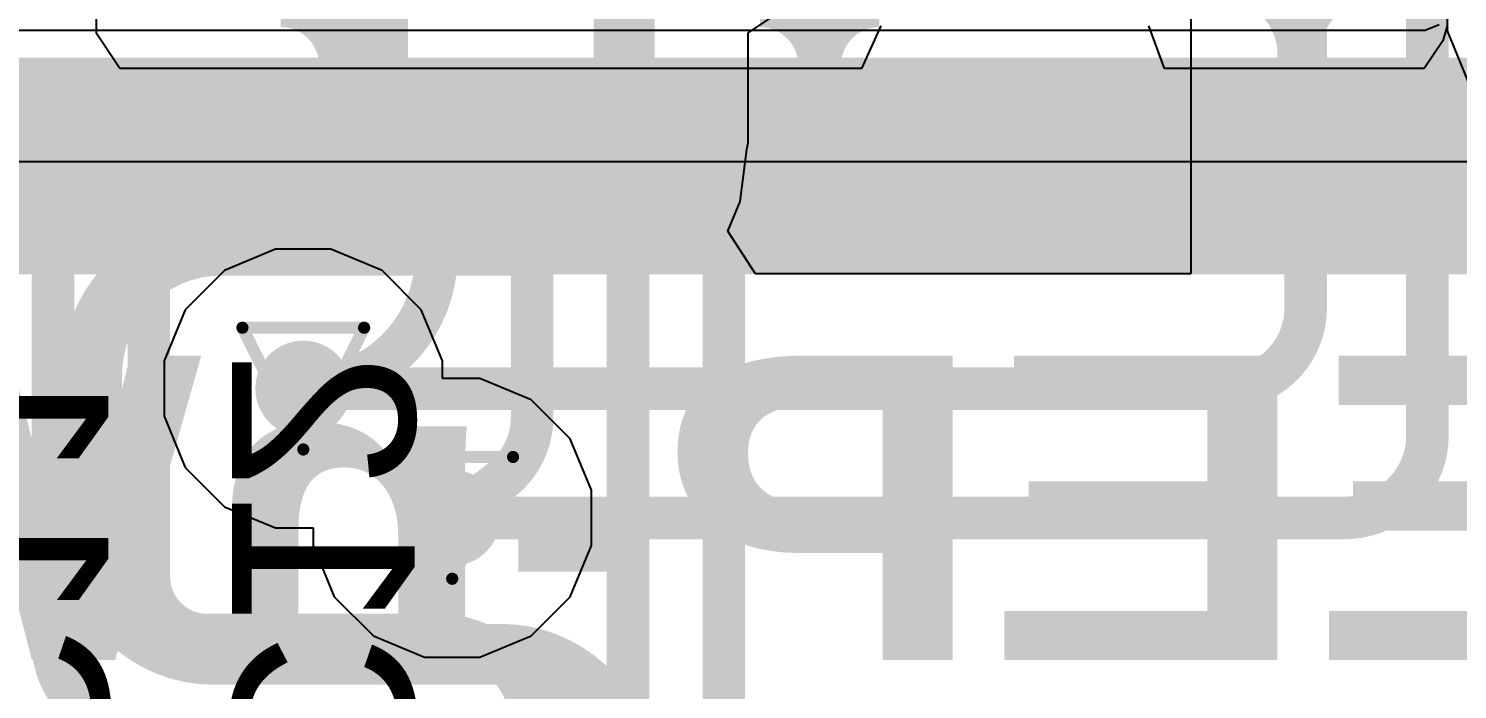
# Model space of a CAD drawing. Header units: inches. Extents: x -5 to 234, y -4 to 104.
# Drawn here: x 60 to 65.96, y 29.78 to 32.53 of the extents above; entities that cross this region are included whole.
import ezdxf

# ---------------------------------------------------------------- set-up
doc = ezdxf.new("R2010")
doc.units = ezdxf.units.IN
for name, color, linetype in [('Bottom Layer', 5, 'Continuous'), ('Bottom Overlay', 54, 'Continuous'), ('Drill Drawing', 1, 'Continuous'), ('GND', 16, 'Continuous'), ('POWER', 76, 'Continuous'), ('Top Layer', 1, 'Continuous'), ('Top Solder', 216, 'Continuous'), ('Via Holes', 16, 'Continuous')]:
    doc.layers.add(name, color=color, linetype=linetype)
doc.styles.add('Arial', font='', dxfattribs={"height": 0.2})
doc.styles.add('Arial Black_Bold', font='', dxfattribs={"height": 0.2})
doc.styles.get('Arial').set_extended_font_data('Arial')
doc.styles.get('Arial Black_Bold').set_extended_font_data('Arial Black', bold=True)

# ---------------------------------------------------------------- blocks, each defined once
blk = doc.blocks.new('DF40C_100DS_0_4V_51__8')
at = {"layer": 'Top Layer'}
for points in [[(-11.3, -2.73), (-11.1, -2.73), (-11.1, -3.43), (-11.3, -3.43)], [(-10.9, -2.73), (-10.7, -2.73), (-10.7, -3.43), (-10.9, -3.43)], [(-10.5, -2.73), (-10.3, -2.73), (-10.3, -3.43), (-10.5, -3.43)], [(-10.1, -2.73), (-9.9, -2.73), (-9.9, -3.43), (-10.1, -3.43)], [(-9.7, -2.73), (-9.5, -2.73), (-9.5, -3.43), (-9.7, -3.43)], [(-9.3, -2.73), (-9.1, -2.73), (-9.1, -3.43), (-9.3, -3.43)], [(-8.9, -2.73), (-8.7, -2.73), (-8.7, -3.43), (-8.9, -3.43)], [(-8.5, -2.73), (-8.3, -2.73), (-8.3, -3.43), (-8.5, -3.43)], [(-8.1, -2.73), (-7.9, -2.73), (-7.9, -3.43), (-8.1, -3.43)], [(-7.7, -2.73), (-7.5, -2.73), (-7.5, -3.43), (-7.7, -3.43)], [(-7.3, -2.73), (-7.1, -2.73), (-7.1, -3.43), (-7.3, -3.43)], [(-6.9, -2.73), (-6.7, -2.73), (-6.7, -3.43), (-6.9, -3.43)], [(-6.5, -2.73), (-6.3, -2.73), (-6.3, -3.43), (-6.5, -3.43)], [(-6.1, -2.73), (-5.9, -2.73), (-5.9, -3.43), (-6.1, -3.43)], [(-5.7, -2.73), (-5.5, -2.73), (-5.5, -3.43), (-5.7, -3.43)]]:
    blk.add_hatch(color=1, dxfattribs=at).paths.add_polyline_path(points)
at = {"layer": 'Top Solder'}
for points in [[(-11.4016, -2.6284), (-10.9984, -2.6284), (-10.9984, -3.5316), (-11.4016, -3.5316)], [(-11.0016, -2.6284), (-10.5984, -2.6284), (-10.5984, -3.5316), (-11.0016, -3.5316)], [(-10.6016, -2.6284), (-10.1984, -2.6284), (-10.1984, -3.5316), (-10.6016, -3.5316)], [(-10.2016, -2.6284), (-9.7984, -2.6284), (-9.7984, -3.5316), (-10.2016, -3.5316)], [(-9.8016, -2.6284), (-9.3984, -2.6284), (-9.3984, -3.5316), (-9.8016, -3.5316)], [(-9.4016, -2.6284), (-8.9984, -2.6284), (-8.9984, -3.5316), (-9.4016, -3.5316)], [(-9.0016, -2.6284), (-8.5984, -2.6284), (-8.5984, -3.5316), (-9.0016, -3.5316)], [(-8.6016, -2.6284), (-8.1984, -2.6284), (-8.1984, -3.5316), (-8.6016, -3.5316)], [(-8.2016, -2.6284), (-7.7984, -2.6284), (-7.7984, -3.5316), (-8.2016, -3.5316)], [(-7.8016, -2.6284), (-7.3984, -2.6284), (-7.3984, -3.5316), (-7.8016, -3.5316)], [(-7.4016, -2.6284), (-6.9984, -2.6284), (-6.9984, -3.5316), (-7.4016, -3.5316)], [(-7.0016, -2.6284), (-6.5984, -2.6284), (-6.5984, -3.5316), (-7.0016, -3.5316)], [(-6.6016, -2.6284), (-6.1984, -2.6284), (-6.1984, -3.5316), (-6.6016, -3.5316)], [(-6.2016, -2.6284), (-5.7984, -2.6284), (-5.7984, -3.5316), (-6.2016, -3.5316)], [(-5.8016, -2.6284), (-5.3984, -2.6284), (-5.3984, -3.5316), (-5.8016, -3.5316)], [(-5.4016, -2.6284), (-4.9984, -2.6284), (-4.9984, -3.5316), (-5.4016, -3.5316)]]:
    blk.add_hatch(color=216, dxfattribs=at).paths.add_polyline_path(points)

msp = doc.modelspace()

# ---------------------------------------------------------------- hatches: boundary and pattern name
at = {"layer": 'Bottom Layer'}
h = msp.add_hatch(color=5, dxfattribs=at)
edge = h.paths.add_edge_path()
edge.add_arc((61.1447, 31.0316), 0.2, 0, 360)
h = msp.add_hatch(color=5, dxfattribs=at)
edge = h.paths.add_edge_path()
edge.add_arc((61.7663, 30.4923), 0.2, 0, 360)
at = {"layer": 'GND'}
h = msp.add_hatch(color=16, dxfattribs=at)
edge = h.paths.add_edge_path()
edge.add_arc((61.1447, 31.0316), 0.2, 0, 360)
h = msp.add_hatch(color=16, dxfattribs=at)
edge = h.paths.add_edge_path()
edge.add_arc((61.7663, 30.4923), 0.2, 0, 360)
at = {"layer": 'POWER'}
h = msp.add_hatch(color=76, dxfattribs=at)
edge = h.paths.add_edge_path()
edge.add_arc((61.1447, 31.0316), 0.2, 0, 360)
h = msp.add_hatch(color=76, dxfattribs=at)
edge = h.paths.add_edge_path()
edge.add_arc((61.7663, 30.4923), 0.2, 0, 360)
at = {"layer": 'Top Layer'}
h = msp.add_hatch(color=1, dxfattribs=at)
edge = h.paths.add_edge_path()
edge.add_arc((61.1447, 31.0316), 0.2, 0, 360)
h = msp.add_hatch(color=1, dxfattribs=at)
edge = h.paths.add_edge_path()
edge.add_arc((61.7663, 30.4923), 0.2, 0, 360)
at = {"layer": 'Via Holes'}
h = msp.add_hatch(color=7, dxfattribs=at)
edge = h.paths.add_edge_path()
edge.add_arc((61.1447, 31.0316), 0.1, 0, 360)
h = msp.add_hatch(color=7, dxfattribs=at)
edge = h.paths.add_edge_path()
edge.add_arc((61.7663, 30.4923), 0.1, 0, 360)

# ---------------------------------------------------------------- linework, layer by layer
at = {"layer": 'Bottom Layer'}
for p, q in [((64.8497, 33.2994), (64.8497, 31.5107)), ((63.002, 32.5153), (63.1798, 32.6341)), ((63.002, 32.0565), (63.002, 32.5153)), ((62.9679, 31.8126), (62.9964, 32.0284)), ((62.9964, 32.0284), (63.002, 32.0565)), ((62.9166, 31.6885), (62.9679, 31.8126)), ((63.0316, 31.5107), (62.9166, 31.6885)), ((64.8497, 31.5107), (63.0316, 31.5107))]:
    msp.add_line(p, q, dxfattribs=at)
for points in [[(62.484, 32.0565, 0.254, 0.254, 0), (62.484, 33.655, 0.254, 0.254, 0)], [(65.3288, 31.369, 0.1778, 0.1778, 0), (65.3288, 33.2994, 0.1778, 0.1778, 0)], [(61.4542, 32.3948, 0.254, 0.254, 0), (61.4542, 33.0962, 0.254, 0.254, 0)], [(65.8368, 30.8356, 0.1778, 0.1778, 0), (65.8368, 32.9946, 0.1778, 0.1778, 0)], [(61.4542, 32.3948, 0.254, 0.254, -0.414214), (61.1339, 32.0745, 0.254, 0.254, 0)], [(58.3193, 32.0745, 0.254, 0.254, 0), (61.1339, 32.0745, 0.254, 0.254, 0)], [(62.484, 32.0565, 0.254, 0.254, -0.414214), (62.0575, 31.63, 0.254, 0.254, 0)], [(60.2615, 31.0894, 0.254, 0.254, -0.414214), (60.8021, 31.63, 0.254, 0.254, 0)], [(60.8021, 31.63, 0.254, 0.254, 0), (62.0575, 31.63, 0.254, 0.254, 0)], [(65.3288, 31.369, 0.1778, 0.1778, -0.414214), (64.9914, 31.0316, 0.1778, 0.1778, 0)], [(60.2615, 30.4314, 0.254, 0.254, 0), (60.2615, 31.0894, 0.254, 0.254, 0)], [(61.1447, 31.0316, 0.1778, 0.1778, 0), (64.9914, 31.0316, 0.1778, 0.1778, 0)], [(65.8368, 30.8356, 0.1778, 0.1778, -0.414214), (65.4935, 30.4923, 0.1778, 0.1778, 0)], [(60.7698, 29.9231, 0.254, 0.254, -0.414214), (60.2615, 30.4314, 0.254, 0.254, 0)], [(61.7663, 30.4923, 0.1778, 0.1778, 0), (65.4935, 30.4923, 0.1778, 0.1778, 0)], [(60.7698, 29.9231, 0.254, 0.254, 0), (61.9699, 29.9231, 0.254, 0.254, 0)], [(61.9699, 29.9231, 0.254, 0.254, -0.414214), (62.484, 29.409, 0.254, 0.254, 0)]]:
    msp.add_lwpolyline(points, format="xyseb", dxfattribs=at)
for points in [[(61.3907, 32.3948, 0.127, 0.127, 1), (61.5177, 32.3948, 0.127, 0.127, 1)], [(61.3907, 32.3948, 0.127, 0.127, 1), (61.5177, 32.3948, 0.127, 0.127, 1)], [(61.0704, 32.0745, 0.127, 0.127, 1), (61.1974, 32.0745, 0.127, 0.127, 1)], [(61.0704, 32.0745, 0.127, 0.127, 1), (61.1974, 32.0745, 0.127, 0.127, 1)], [(62.4205, 32.0565, 0.127, 0.127, 1), (62.5475, 32.0565, 0.127, 0.127, 1)], [(62.4205, 32.0565, 0.127, 0.127, 1), (62.5475, 32.0565, 0.127, 0.127, 1)], [(60.7386, 31.63, 0.127, 0.127, 1), (60.8656, 31.63, 0.127, 0.127, 1)], [(60.7386, 31.63, 0.127, 0.127, 1), (60.8656, 31.63, 0.127, 0.127, 1)], [(61.994, 31.63, 0.127, 0.127, 1), (62.121, 31.63, 0.127, 0.127, 1)], [(61.994, 31.63, 0.127, 0.127, 1), (62.121, 31.63, 0.127, 0.127, 1)], [(65.2844, 31.369, 0.0889, 0.0889, 1), (65.3732, 31.369, 0.0889, 0.0889, 1)], [(65.2844, 31.369, 0.0889, 0.0889, 1), (65.3732, 31.369, 0.0889, 0.0889, 1)], [(60.198, 31.0894, 0.127, 0.127, 1), (60.325, 31.0894, 0.127, 0.127, 1)], [(60.198, 31.0894, 0.127, 0.127, 1), (60.325, 31.0894, 0.127, 0.127, 1)], [(61.1002, 31.0316, 0.0889, 0.0889, 1), (61.1891, 31.0316, 0.0889, 0.0889, 1)], [(64.9469, 31.0316, 0.0889, 0.0889, 1), (65.0358, 31.0316, 0.0889, 0.0889, 1)], [(64.9469, 31.0316, 0.0889, 0.0889, 1), (65.0358, 31.0316, 0.0889, 0.0889, 1)], [(65.7923, 30.8356, 0.0889, 0.0889, 1), (65.8812, 30.8356, 0.0889, 0.0889, 1)], [(65.7923, 30.8356, 0.0889, 0.0889, 1), (65.8812, 30.8356, 0.0889, 0.0889, 1)], [(60.198, 30.4314, 0.127, 0.127, 1), (60.325, 30.4314, 0.127, 0.127, 1)], [(60.198, 30.4314, 0.127, 0.127, 1), (60.325, 30.4314, 0.127, 0.127, 1)], [(61.7218, 30.4923, 0.0889, 0.0889, 1), (61.8107, 30.4923, 0.0889, 0.0889, 1)], [(65.449, 30.4923, 0.0889, 0.0889, 1), (65.5379, 30.4923, 0.0889, 0.0889, 1)], [(65.449, 30.4923, 0.0889, 0.0889, 1), (65.5379, 30.4923, 0.0889, 0.0889, 1)], [(60.7063, 29.9231, 0.127, 0.127, 1), (60.8333, 29.9231, 0.127, 0.127, 1)], [(60.7063, 29.9231, 0.127, 0.127, 1), (60.8333, 29.9231, 0.127, 0.127, 1)], [(61.9064, 29.9231, 0.127, 0.127, 1), (62.0334, 29.9231, 0.127, 0.127, 1)], [(61.9064, 29.9231, 0.127, 0.127, 1), (62.0334, 29.9231, 0.127, 0.127, 1)]]:
    msp.add_lwpolyline(points, format="xyseb", close=True, dxfattribs=at)
at = {"layer": 'Drill Drawing'}
for points in [[(60.8907, 31.2856, 0.0508, 0.0508, 0), (61.3987, 31.2856, 0.0508, 0.0508, 0)], [(60.8907, 31.2856, 0.0508, 0.0508, 0), (61.1447, 30.7776, 0.0508, 0.0508, 0)], [(61.1447, 30.7776, 0.0508, 0.0508, 0), (61.3987, 31.2856, 0.0508, 0.0508, 0)], [(61.5123, 30.7463, 0.0508, 0.0508, 0), (62.0203, 30.7463, 0.0508, 0.0508, 0)], [(61.5123, 30.7463, 0.0508, 0.0508, 0), (61.7663, 30.2383, 0.0508, 0.0508, 0)], [(61.7663, 30.2383, 0.0508, 0.0508, 0), (62.0203, 30.7463, 0.0508, 0.0508, 0)]]:
    msp.add_lwpolyline(points, format="xyseb", dxfattribs=at)
for points in [[(60.878, 31.2856, 0.0254, 0.0254, 1), (60.9034, 31.2856, 0.0254, 0.0254, 1)], [(60.878, 31.2856, 0.0254, 0.0254, 1), (60.9034, 31.2856, 0.0254, 0.0254, 1)], [(61.386, 31.2856, 0.0254, 0.0254, 1), (61.4114, 31.2856, 0.0254, 0.0254, 1)], [(61.386, 31.2856, 0.0254, 0.0254, 1), (61.4114, 31.2856, 0.0254, 0.0254, 1)], [(61.132, 30.7776, 0.0254, 0.0254, 1), (61.1574, 30.7776, 0.0254, 0.0254, 1)], [(61.132, 30.7776, 0.0254, 0.0254, 1), (61.1574, 30.7776, 0.0254, 0.0254, 1)], [(61.4996, 30.7463, 0.0254, 0.0254, 1), (61.525, 30.7463, 0.0254, 0.0254, 1)], [(61.4996, 30.7463, 0.0254, 0.0254, 1), (61.525, 30.7463, 0.0254, 0.0254, 1)], [(62.0076, 30.7463, 0.0254, 0.0254, 1), (62.033, 30.7463, 0.0254, 0.0254, 1)], [(62.0076, 30.7463, 0.0254, 0.0254, 1), (62.033, 30.7463, 0.0254, 0.0254, 1)], [(61.7536, 30.2383, 0.0254, 0.0254, 1), (61.779, 30.2383, 0.0254, 0.0254, 1)], [(61.7536, 30.2383, 0.0254, 0.0254, 1), (61.779, 30.2383, 0.0254, 0.0254, 1)]]:
    msp.add_lwpolyline(points, format="xyseb", close=True, dxfattribs=at)
at = {"layer": 'GND'}
for p, q in [((65.9189, 32.7546), (65.9189, 32.5234)), ((65.9189, 32.5234), (66.0074, 32.3099)), ((61.0291, 31.6126), (60.8156, 31.5241)), ((61.2603, 31.6126), (61.0291, 31.6126)), ((61.4738, 31.5241), (61.2603, 31.6126)), ((60.8156, 31.5241), (60.6522, 31.3607)), ((61.6372, 31.3607), (61.4738, 31.5241)), ((60.6522, 31.3607), (60.5637, 31.1472)), ((61.7257, 31.1472), (61.6372, 31.3607)), ((60.5637, 31.1472), (60.5637, 30.916)), ((61.7257, 31.0733), (61.7257, 31.1472)), ((61.8819, 31.0733), (61.7257, 31.0733)), ((62.0954, 30.9848), (61.8819, 31.0733)), ((62.2588, 30.8214), (62.0954, 30.9848)), ((60.5637, 30.916), (60.6522, 30.7025)), ((62.3473, 30.6078), (62.2588, 30.8214)), ((60.6522, 30.7025), (60.8156, 30.539)), ((62.3473, 30.3767), (62.3473, 30.6078)), ((60.8156, 30.539), (61.0291, 30.4506)), ((61.0291, 30.4506), (61.1853, 30.4506)), ((61.1853, 30.4506), (61.1853, 30.3767)), ((61.1853, 30.3767), (61.2737, 30.1632)), ((62.2588, 30.1632), (62.3473, 30.3767)), ((61.2737, 30.1632), (61.4372, 29.9997)), ((62.0954, 29.9997), (62.2588, 30.1632)), ((61.4372, 29.9997), (61.6507, 29.9113)), ((61.8819, 29.9113), (62.0954, 29.9997)), ((61.6507, 29.9113), (61.8819, 29.9113))]:
    msp.add_line(p, q, dxfattribs=at)
at = {"layer": 'POWER'}
for p, q in [((60.2809, 32.513), (60.2809, 32.7441)), ((60.3784, 32.3671), (60.2809, 32.513)), ((63.5548, 32.5449), (63.4742, 32.367)), ((64.7392, 32.367), (64.6735, 32.5449)), ((65.9189, 32.5449), (65.9008, 32.4824)), ((65.9008, 32.4824), (65.8237, 32.367)), ((63.4742, 32.367), (60.3784, 32.3671)), ((65.8237, 32.367), (64.7392, 32.367)), ((54.9402, 31.9786), (81.1439, 31.9786)), ((61.0291, 31.6126), (60.8156, 31.5241)), ((61.2603, 31.6126), (61.0291, 31.6126)), ((61.4738, 31.5241), (61.2603, 31.6126)), ((60.8156, 31.5241), (60.6522, 31.3607)), ((61.6372, 31.3607), (61.4738, 31.5241)), ((60.6522, 31.3607), (60.5637, 31.1472)), ((61.7257, 31.1472), (61.6372, 31.3607)), ((60.5637, 31.1472), (60.5637, 30.916)), ((61.7257, 31.0733), (61.7257, 31.1472)), ((61.8819, 31.0733), (61.7257, 31.0733)), ((62.0954, 30.9848), (61.8819, 31.0733)), ((62.2588, 30.8214), (62.0954, 30.9848)), ((60.5637, 30.916), (60.6522, 30.7025)), ((62.3473, 30.6078), (62.2588, 30.8214)), ((60.6522, 30.7025), (60.8156, 30.539)), ((62.3473, 30.3767), (62.3473, 30.6078)), ((60.8156, 30.539), (61.0291, 30.4506)), ((61.0291, 30.4506), (61.1853, 30.4506)), ((61.1853, 30.4506), (61.1853, 30.3767)), ((61.1853, 30.3767), (61.2737, 30.1632)), ((62.2588, 30.1632), (62.3473, 30.3767)), ((61.2737, 30.1632), (61.4372, 29.9997)), ((62.0954, 29.9997), (62.2588, 30.1632)), ((61.4372, 29.9997), (61.6507, 29.9113)), ((61.8819, 29.9113), (62.0954, 29.9997)), ((61.6507, 29.9113), (61.8819, 29.9113))]:
    msp.add_line(p, q, dxfattribs=at)
at = {"layer": 'Top Layer'}
for p, q in [((57.135, 32.5264), (65.7945, 32.5264)), ((65.7945, 32.5264), (65.8267, 32.5264)), ((65.8267, 32.5264), (65.8863, 32.5511))]:
    msp.add_line(p, q, dxfattribs=at)
for points in [[(65.2999, 32.4262, 0.1778, 0.1778, -0.414214), (65.6148, 32.741, 0.1778, 0.1778, 0)], [(61.0504, 32.6285, 0.1778, 0.1778, -0.414214), (61.2999, 32.379, 0.1778, 0.1778, 0)], [(61.2999, 32.379, 0.1778, 0.1778, -0.414214), (61.5494, 32.6285, 0.1778, 0.1778, 0)], [(63.0504, 32.6285, 0.1778, 0.1778, -0.414214), (63.2999, 32.379, 0.1778, 0.1778, 0)], [(63.2999, 32.379, 0.1778, 0.1778, -0.414214), (63.5494, 32.6285, 0.1778, 0.1778, 0)], [(65.2263, 32.6285, 0.1778, 0.1778, -0.176304), (65.2999, 32.4262, 0.1778, 0.1778, 0)], [(65.2999, 32.4262, 0.1778, 0.1778, 0), (65.2999, 32.6285, 0.1778, 0.1778, 0)], [(63.2999, 32.379, 0.1778, 0.1778, 0), (63.2999, 32.4381, 0.1778, 0.1778, 0)], [(65.2999, 31.9199, 0.1778, 0.1778, 0), (65.2999, 32.4262, 0.1778, 0.1778, 0)], [(61.2999, 31.9199, 0.1778, 0.1778, 0), (61.2999, 32.379, 0.1778, 0.1778, 0)], [(63.2999, 31.9199, 0.1778, 0.1778, 0), (63.2999, 32.379, 0.1778, 0.1778, 0)], [(60.0999, 29.9687, 0.1778, 0.1778, 0), (60.0999, 31.9599, 0.1778, 0.1778, 0)], [(60.0999, 31.9599, 0.1778, 0.1778, 0), (60.1, 31.9599, 0.1778, 0.1778, 0)], [(60.5, 30.247, 0.1778, 0.1778, 0), (60.5, 31.9599, 0.1778, 0.1778, 0)], [(61.7, 31.5869, 0.1778, 0.1778, 0), (61.7, 31.9599, 0.1778, 0.1778, 0)], [(62.1, 30.9128, 0.1778, 0.1778, 0), (62.1, 31.9599, 0.1778, 0.1778, 0)], [(62.4999, 28.5981, 0.1778, 0.1778, 0), (62.4999, 31.9199, 0.1778, 0.1778, 0)], [(62.8999, 28.8981, 0.1778, 0.1778, 0), (62.8999, 31.9199, 0.1778, 0.1778, 0)], [(61.7, 31.5869, 0.1778, 0.1778, -0.091157), (61.6637, 31.3894, 0.1778, 0.1778, 0)], [(61.6637, 31.3894, 0.1778, 0.1778, -0.279994), (61.2085, 31.0353, 0.1778, 0.1778, 0)], [(61.2085, 31.0353, 0.1778, 0.1778, -0.028797), (61.1447, 31.0316, 0.1778, 0.1778, 0)], [(62.1, 30.9128, 0.1778, 0.1778, -0.233244), (61.9694, 30.648, 0.1778, 0.1778, 0)], [(61.7663, 30.4923, 0.1778, 0.1778, 0), (61.9694, 30.648, 0.1778, 0.1778, 0)], [(60.7438, 30.0032, 0.1778, 0.1778, -0.414214), (60.5, 30.247, 0.1778, 0.1778, 0)], [(60.7438, 30.0032, 0.1778, 0.1778, 0), (61.7136, 30.0032, 0.1778, 0.1778, 0)], [(61.7136, 30.0032, 0.1778, 0.1778, -0.414214), (62.0999, 29.6169, 0.1778, 0.1778, 0)], [(60.4394, 29.6292, 0.1778, 0.1778, -0.414214), (60.0999, 29.9687, 0.1778, 0.1778, 0)]]:
    msp.add_lwpolyline(points, format="xyseb", dxfattribs=at)
for points in [[(63.2555, 32.4381, 0.0889, 0.0889, 1), (63.3444, 32.4381, 0.0889, 0.0889, 1)], [(65.2555, 32.4262, 0.0889, 0.0889, 1), (65.3444, 32.4262, 0.0889, 0.0889, 1)], [(65.2555, 32.4262, 0.0889, 0.0889, 1), (65.3444, 32.4262, 0.0889, 0.0889, 1)], [(65.2555, 32.4262, 0.0889, 0.0889, 1), (65.3444, 32.4262, 0.0889, 0.0889, 1)], [(65.2555, 32.4262, 0.0889, 0.0889, 1), (65.3444, 32.4262, 0.0889, 0.0889, 1)], [(61.2555, 32.379, 0.0889, 0.0889, 1), (61.3444, 32.379, 0.0889, 0.0889, 1)], [(61.2555, 32.379, 0.0889, 0.0889, 1), (61.3444, 32.379, 0.0889, 0.0889, 1)], [(61.2555, 32.379, 0.0889, 0.0889, 1), (61.3444, 32.379, 0.0889, 0.0889, 1)], [(63.2555, 32.379, 0.0889, 0.0889, 1), (63.3444, 32.379, 0.0889, 0.0889, 1)], [(63.2555, 32.379, 0.0889, 0.0889, 1), (63.3444, 32.379, 0.0889, 0.0889, 1)], [(63.2555, 32.379, 0.0889, 0.0889, 1), (63.3444, 32.379, 0.0889, 0.0889, 1)], [(63.2555, 32.379, 0.0889, 0.0889, 1), (63.3444, 32.379, 0.0889, 0.0889, 1)], [(60.0555, 31.9599, 0.0889, 0.0889, 1), (60.1444, 31.9599, 0.0889, 0.0889, 1)], [(60.0555, 31.9599, 0.0889, 0.0889, 1), (60.1444, 31.9599, 0.0889, 0.0889, 1)], [(60.0555, 31.9599, 0.0889, 0.0889, 1), (60.1444, 31.9599, 0.0889, 0.0889, 1)], [(60.4555, 31.9599, 0.0889, 0.0889, 1), (60.5444, 31.9599, 0.0889, 0.0889, 1)], [(61.6555, 31.9599, 0.0889, 0.0889, 1), (61.7444, 31.9599, 0.0889, 0.0889, 1)], [(62.0555, 31.9599, 0.0889, 0.0889, 1), (62.1444, 31.9599, 0.0889, 0.0889, 1)], [(61.2555, 31.9199, 0.0889, 0.0889, 1), (61.3444, 31.9199, 0.0889, 0.0889, 1)], [(62.4555, 31.9199, 0.0889, 0.0889, 1), (62.5444, 31.9199, 0.0889, 0.0889, 1)], [(62.8555, 31.9199, 0.0889, 0.0889, 1), (62.9444, 31.9199, 0.0889, 0.0889, 1)], [(63.2555, 31.9199, 0.0889, 0.0889, 1), (63.3444, 31.9199, 0.0889, 0.0889, 1)], [(65.2555, 31.9199, 0.0889, 0.0889, 1), (65.3444, 31.9199, 0.0889, 0.0889, 1)], [(61.6555, 31.5869, 0.0889, 0.0889, 1), (61.7444, 31.5869, 0.0889, 0.0889, 1)], [(61.6555, 31.5869, 0.0889, 0.0889, 1), (61.7444, 31.5869, 0.0889, 0.0889, 1)], [(61.6192, 31.3894, 0.0889, 0.0889, 1), (61.7081, 31.3894, 0.0889, 0.0889, 1)], [(61.6192, 31.3894, 0.0889, 0.0889, 1), (61.7081, 31.3894, 0.0889, 0.0889, 1)], [(61.1002, 31.0316, 0.0889, 0.0889, 1), (61.1891, 31.0316, 0.0889, 0.0889, 1)], [(61.1641, 31.0353, 0.0889, 0.0889, 1), (61.253, 31.0353, 0.0889, 0.0889, 1)], [(61.1641, 31.0353, 0.0889, 0.0889, 1), (61.253, 31.0353, 0.0889, 0.0889, 1)], [(62.0555, 30.9128, 0.0889, 0.0889, 1), (62.1444, 30.9128, 0.0889, 0.0889, 1)], [(62.0555, 30.9128, 0.0889, 0.0889, 1), (62.1444, 30.9128, 0.0889, 0.0889, 1)], [(61.9249, 30.648, 0.0889, 0.0889, 1), (62.0138, 30.648, 0.0889, 0.0889, 1)], [(61.9249, 30.648, 0.0889, 0.0889, 1), (62.0138, 30.648, 0.0889, 0.0889, 1)], [(61.7218, 30.4923, 0.0889, 0.0889, 1), (61.8107, 30.4923, 0.0889, 0.0889, 1)], [(60.4555, 30.247, 0.0889, 0.0889, 1), (60.5444, 30.247, 0.0889, 0.0889, 1)], [(60.4555, 30.247, 0.0889, 0.0889, 1), (60.5444, 30.247, 0.0889, 0.0889, 1)], [(60.6993, 30.0032, 0.0889, 0.0889, 1), (60.7882, 30.0032, 0.0889, 0.0889, 1)], [(60.6993, 30.0032, 0.0889, 0.0889, 1), (60.7882, 30.0032, 0.0889, 0.0889, 1)], [(61.6692, 30.0032, 0.0889, 0.0889, 1), (61.7581, 30.0032, 0.0889, 0.0889, 1)], [(61.6692, 30.0032, 0.0889, 0.0889, 1), (61.7581, 30.0032, 0.0889, 0.0889, 1)], [(60.0555, 29.9687, 0.0889, 0.0889, 1), (60.1444, 29.9687, 0.0889, 0.0889, 1)], [(60.0555, 29.9687, 0.0889, 0.0889, 1), (60.1444, 29.9687, 0.0889, 0.0889, 1)]]:
    msp.add_lwpolyline(points, format="xyseb", close=True, dxfattribs=at)

# ---------------------------------------------------------------- block references
msp.add_blockref('DF40C_100DS_0_4V_51__8', (71.3, 35.0399))

# ---------------------------------------------------------------- texts
at = {"layer": 'Bottom Overlay', "style": 'Arial Black_Bold', "text_generation_flag": 2}
msp.add_text('EEP-nWP', height=1.27, dxfattribs=at).set_placement((66.7004, 29.8989))
at = {"layer": 'Bottom Overlay', "style": 'Arial', "text_generation_flag": 2}
for s, p in [('C11', (59.5695, 29.2782)), ('C12', (60.8469, 29.2426))]:
    msp.add_text(s, height=0.762, rotation=270, dxfattribs=at).set_placement(p)

doc.saveas('drawing.dxf')
